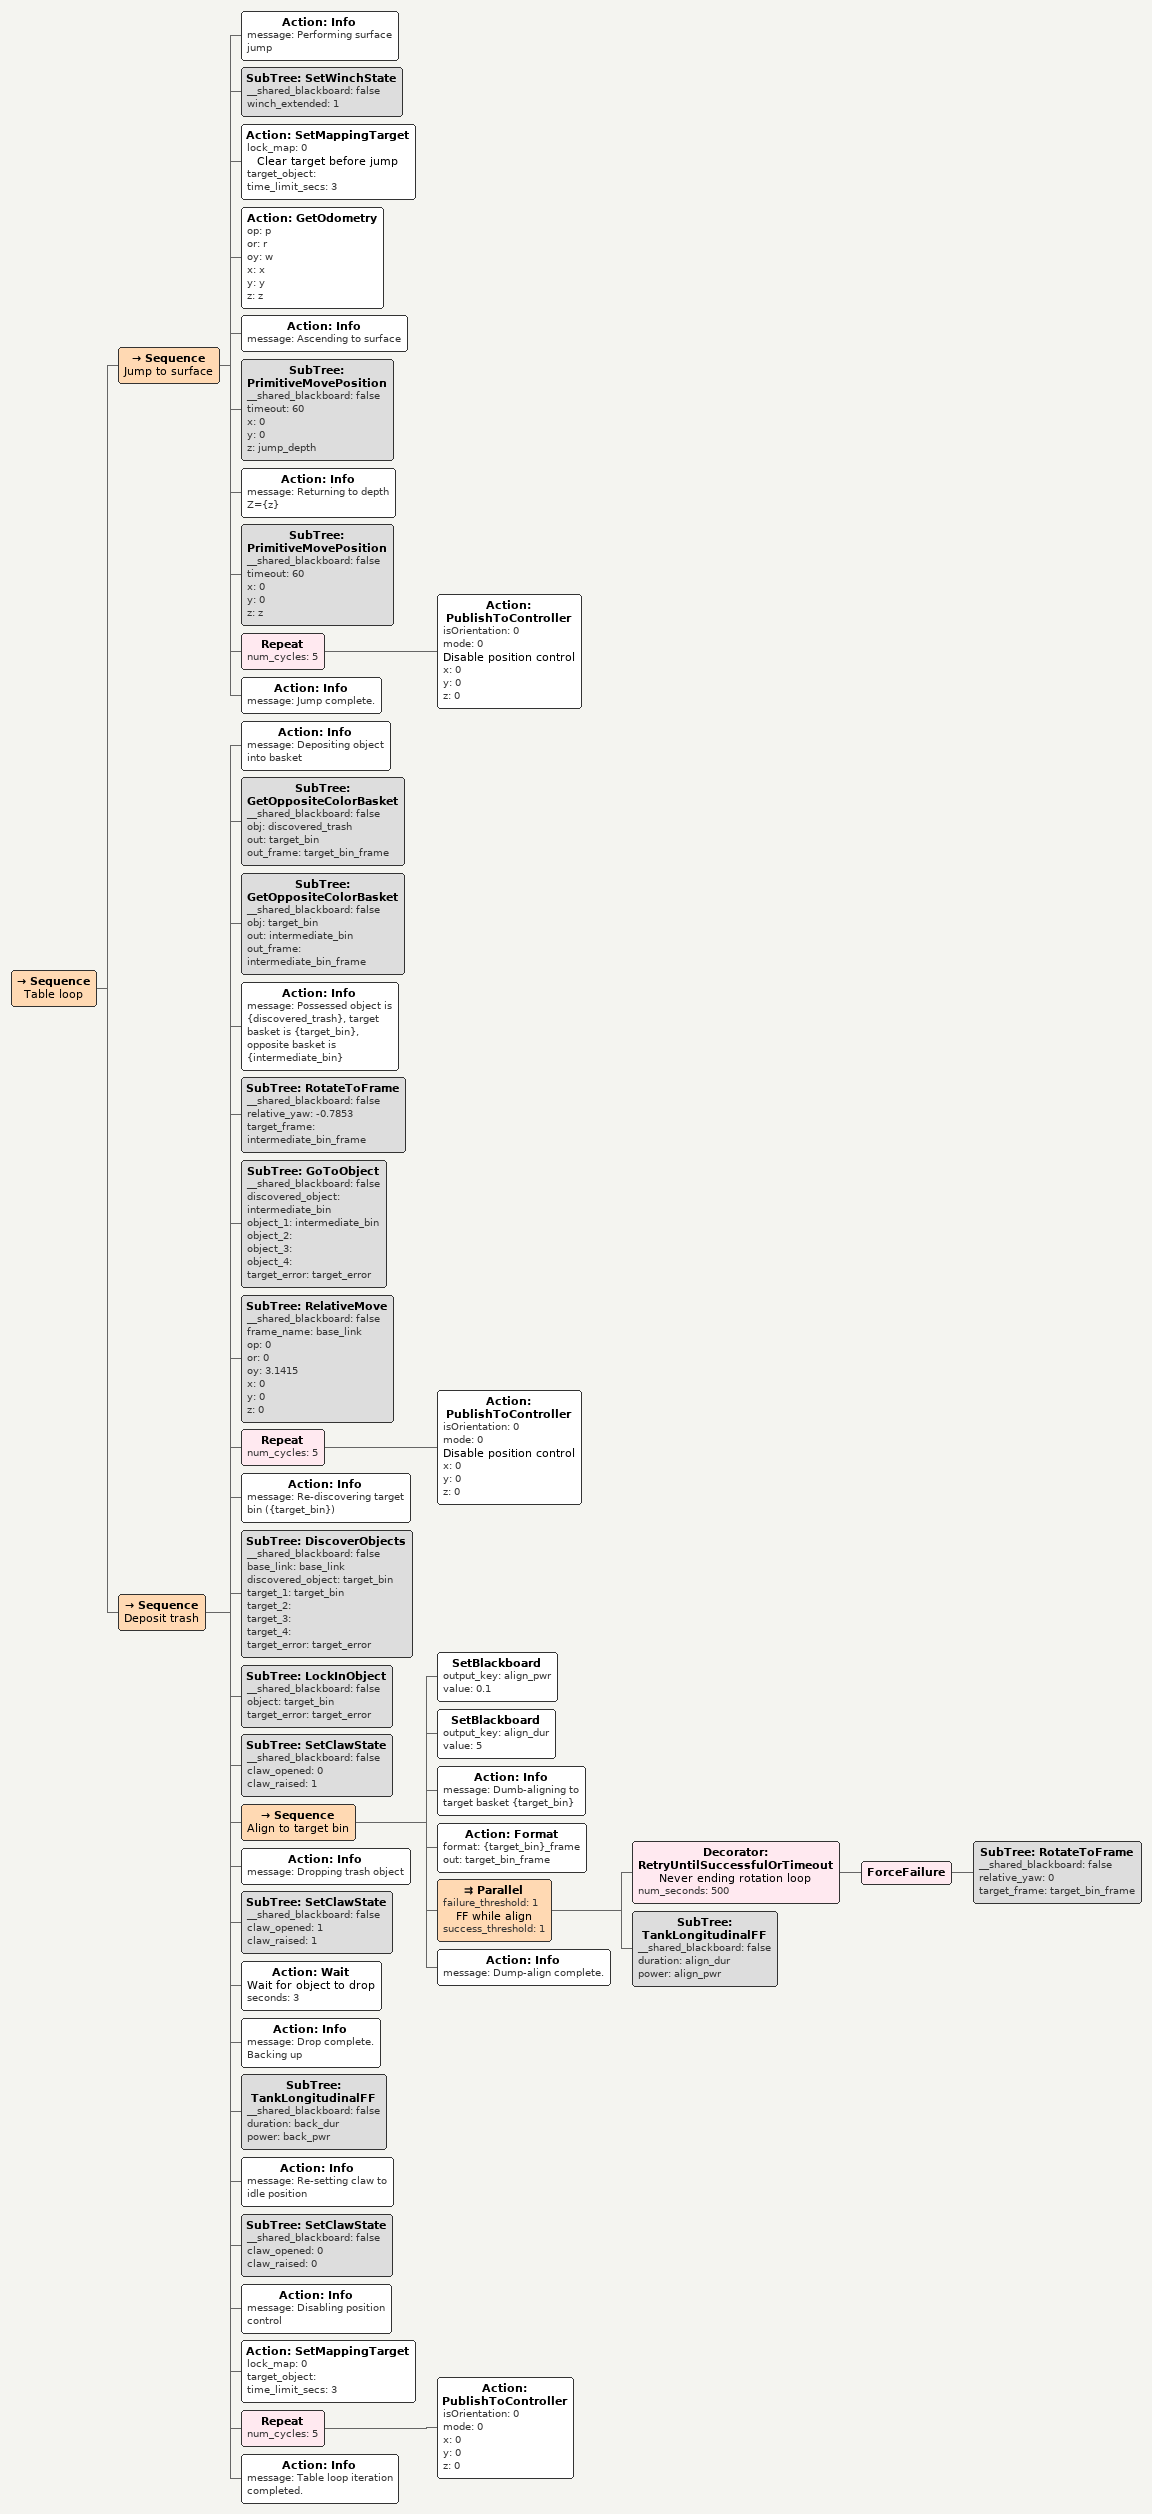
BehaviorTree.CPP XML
<Sequence name="Table loop">
    <Sequence name="Jump to surface">
        <Action ID="Info" message="Performing surface jump"/>
        <SubTree ID="SetWinchState" __shared_blackboard="false" winch_extended="1"/>
        <Action ID="SetMappingTarget" lock_map="0" name="Clear target before jump" target_object="" time_limit_secs="3"/>
        <Action ID="GetOdometry" op="p" or="r" oy="w" x="x" y="y" z="z"/>
        <Action ID="Info" message="Ascending to surface"/>
        <SubTree ID="PrimitiveMovePosition" __shared_blackboard="false" timeout="60" x="0" y="0" z="jump_depth"/>
        <Action ID="Info" message="Returning to depth Z={z}"/>
        <SubTree ID="PrimitiveMovePosition" __shared_blackboard="false" timeout="60" x="0" y="0" z="z"/>
        <Repeat num_cycles="5">
            <Action ID="PublishToController" isOrientation="0" mode="0" name="Disable position control" x="0" y="0" z="0"/>
        </Repeat>
        <Action ID="Info" message="Jump complete."/>
    </Sequence>
    <Sequence name="Deposit trash">
        <Action ID="Info" message="Depositing object into basket"/>
        <SubTree ID="GetOppositeColorBasket" __shared_blackboard="false" obj="discovered_trash" out="target_bin" out_frame="target_bin_frame"/>
        <SubTree ID="GetOppositeColorBasket" __shared_blackboard="false" obj="target_bin" out="intermediate_bin" out_frame="intermediate_bin_frame"/>
        <Action ID="Info" message="Possessed object is {discovered_trash}, target basket is {target_bin}, opposite basket is {intermediate_bin}"/>
        <SubTree ID="RotateToFrame" __shared_blackboard="false" relative_yaw="-0.7853" target_frame="intermediate_bin_frame"/>
        <SubTree ID="GoToObject" __shared_blackboard="false" discovered_object="intermediate_bin" object_1="intermediate_bin" object_2="" object_3="" object_4="" target_error="target_error"/>
        <SubTree ID="RelativeMove" __shared_blackboard="false" frame_name="base_link" op="0" or="0" oy="3.1415" x="0" y="0" z="0"/>
        <Repeat num_cycles="5">
            <Action ID="PublishToController" isOrientation="0" mode="0" name="Disable position control" x="0" y="0" z="0"/>
        </Repeat>
        <Action ID="Info" message="Re-discovering target bin ({target_bin})"/>
        <SubTree ID="DiscoverObjects" __shared_blackboard="false" base_link="base_link" discovered_object="target_bin" target_1="target_bin" target_2="" target_3="" target_4="" target_error="target_error"/>
        <SubTree ID="LockInObject" __shared_blackboard="false" object="target_bin" target_error="target_error"/>
        <SubTree ID="SetClawState" __shared_blackboard="false" claw_opened="0" claw_raised="1"/>
        <Sequence name="Align to target bin">
            <SetBlackboard output_key="align_pwr" value="0.1"/>
            <SetBlackboard output_key="align_dur" value="5"/>
            <Action ID="Info" message="Dumb-aligning to target basket {target_bin}"/>
            <Action ID="Format" format="{target_bin}_frame" out="target_bin_frame"/>
            <Parallel failure_threshold="1" name="FF while align" success_threshold="1">
                <Decorator ID="RetryUntilSuccessfulOrTimeout" name="Never ending rotation loop" num_seconds="500">
                    <ForceFailure>
                        <SubTree ID="RotateToFrame" __shared_blackboard="false" relative_yaw="0" target_frame="target_bin_frame"/>
                    </ForceFailure>
                </Decorator>
                <SubTree ID="TankLongitudinalFF" __shared_blackboard="false" duration="align_dur" power="align_pwr"/>
            </Parallel>
            <Action ID="Info" message="Dump-align complete."/>
        </Sequence>
        <Action ID="Info" message="Dropping trash object"/>
        <SubTree ID="SetClawState" __shared_blackboard="false" claw_opened="1" claw_raised="1"/>
        <Action ID="Wait" name="Wait for object to drop" seconds="3"/>
        <Action ID="Info" message="Drop complete. Backing up"/>
        <SubTree ID="TankLongitudinalFF" __shared_blackboard="false" duration="back_dur" power="back_pwr"/>
        <Action ID="Info" message="Re-setting claw to idle position"/>
        <SubTree ID="SetClawState" __shared_blackboard="false" claw_opened="0" claw_raised="0"/>
        <Action ID="Info" message="Disabling position control"/>
        <Action ID="SetMappingTarget" lock_map="0" target_object="" time_limit_secs="3"/>
        <Repeat num_cycles="5">
            <Action ID="PublishToController" isOrientation="0" mode="0" x="0" y="0" z="0"/>
        </Repeat>
        <Action ID="Info" message="Table loop iteration completed."/>
    </Sequence>
</Sequence>
